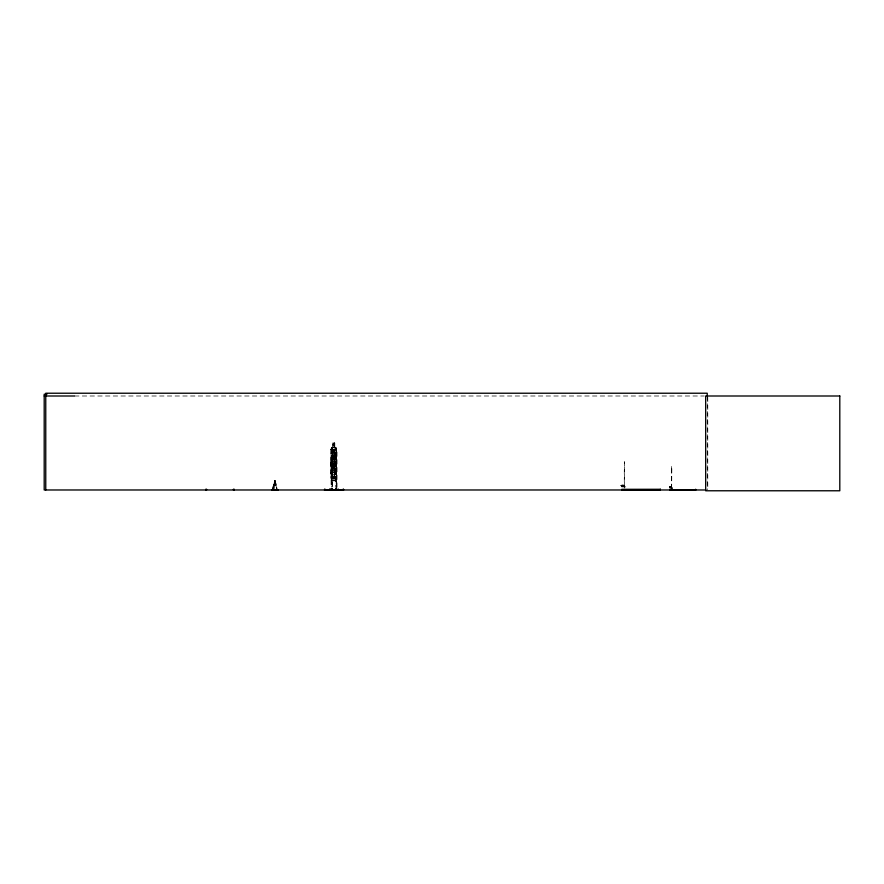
<?xml version="1.0" encoding="UTF-8"?>
<svg xmlns="http://www.w3.org/2000/svg" width="884" height="884" viewBox="0 0 884 884"><rect width="100%" height="100%" fill="white"/><g stroke="black" fill="none" stroke-linecap="round" stroke-linejoin="round"><path stroke-width="0.66" stroke-dasharray="4.42 3.31" d="M621.772 485.559L621.828 485.449M620.789 485.659C625.507 486.421 623.496 484.719 623.651 485.88M624.336 486.852L624.601 461.791M670.271 486.631L669.973 487.283M670.271 487.382L670.857 486.675L671.343 487.382M671.663 488.543L671.851 466.454M671.63 488.543L671.663 471.393M623.706 486.001C624.082 484.012 623.894 486.211 623.894 485.548M621.772 485.935L621.761 485.659M669.298 486.962L671.531 486.863M670.348 487.183L670.879 486.775M671.387 487.161L671.387 487.382M670.525 487.338L671.387 486.62L670.978 487.183M622.579 485.813C622.48 485.504 621.828 484.973 623.065 486.012M333.655 459.945L333.776 458.277M274.46 488.576L274.769 480.885L274.084 488.576M623.773 485.802L623.441 485.172L623.386 486.012M623.331 485.78C623.076 484.863 622.049 486.344 623.706 485.062M671.641 466.454L671.63 471.393M331.191 460.233L331.776 455.569M331.345 460.233L331.809 455.724M335.522 466.387L336.097 461.724L335.666 466.387M335.169 480.664L335.191 462.001M335.202 480.819L335.699 476.178M335.345 480.819L335.843 476.178M335.434 480.664L336.152 449.238L336.207 489.979M335.478 480.819L336.174 476.156L335.776 455.569M335.821 466.233L336.627 461.746L336.008 466.387L331.566 466.387M335.865 466.387L336.572 461.724M330.892 460.233L331.611 455.569M273.41 488.576L274.581 480.885L273.134 488.576M332.119 463.956L333.942 455.625L335.522 460.155L334.307 454.63L335.489 449.448L334.594 447.724L334.428 442.906M331.975 457.989L332.892 461.724L335.147 461.967L333.92 467.349L334.981 472.763L333.566 468.409L332.605 472.642L331.986 472.509L333.169 467.316L331.942 461.791L332.594 461.824L333.445 466.321L335.169 457.989L334.384 443.061M334.041 476.156L334.848 472.421L334.097 457.337M272.747 488.576L274.46 480.885L275.244 480.885L277.035 488.576M622.369 485.548L622.27 485.935M272.648 488.576L274.449 480.885M335.135 472.421L334.229 476.156L332.55 476.156L331.644 472.421L332.649 457.337M331.953 463.956L333.843 455.625L335.224 459.978L334.174 454.597L335.158 449.271L333.865 453.547L332.771 449.171L333.555 454.597L332.483 460.155L334.594 460.233L335.511 463.956M335.268 474.222L335.986 472.73L335.279 474.377M331.345 449.282L331.843 447.569L331.058 449.304M331.489 449.282L331.986 447.569M331.611 462.001L330.947 463.713L331.401 462.001M331.633 462.155L330.682 463.669L330.682 476.178L331.588 480.819M330.738 463.735L331.257 462.001L332.649 462.001M331.423 480.664L330.992 449.238L331.577 447.569L333.003 447.569M335.765 474.377L336.351 472.708M336.484 472.708L335.898 474.377L334.274 474.377M334.274 479.04L334.362 474.222L335.147 472.664L335.135 463.713L334.229 462.155L334.384 449.282M334.804 447.569L334.804 442.906L332.826 442.906L332.892 447.724L332.13 449.282L332.064 489.979M331.644 463.713L332.55 462.155M332.892 447.724L331.975 449.282L331.92 487.272M335.511 472.664L334.594 474.222L334.649 479.04L332.671 479.04L332.704 474.377M623.286 485.913L623.209 485.029M620.789 485.393L624.159 485.526M334.351 461.746C333.688 462.608 335.953 481.084 333.423 468.409L332.273 472.785L333.113 467.349L332.174 461.713L333.533 466.321C335.511 462.973 336.395 439.492 333.909 453.547L332.671 449.171L333.522 454.63L332.34 459.978L332.925 460.21M623.043 485.902L622.679 485.25M74.576 395.999L704.294 395.999M332.892 443.061L334.738 443.061M334.296 443.845L333.18 443.845L333.191 445.392L334.296 445.392M334.428 447.569L335.986 447.569L336.572 449.282M331.611 447.724L335.964 447.724M330.992 449.238L331.555 487.272M332.892 449.282L334.594 449.282L334.594 457.989L332.892 457.989L332.892 449.282L332.914 457.989M331.102 452.067L332.384 452.067L332.384 487.272M331.511 455.724L335.876 455.724M332.483 457.337L334.428 457.337L334.428 462.001M332.55 457.492L334.373 457.492M334.097 462.001L335.6 462.001L336.097 463.647M331.279 462.155L335.577 462.155M335.699 463.669L335.334 462.001M331.611 466.233L335.964 466.233M624.303 461.791L624.645 469.89M334.229 472.421L332.55 472.421L332.55 463.713L334.229 463.713L334.362 472.664M331.787 474.377L330.892 472.664L331.478 474.377L332.859 474.377M331.511 474.222L335.876 474.222M334.285 476.553L333.169 476.553L333.18 478.111L334.285 478.111M332.727 478.885L334.594 478.885M331.279 480.664L335.577 480.664M331.235 480.819L335.622 480.819M621.784 486.885L625.773 486.885M669.298 487.106L671.531 487.007M669.95 487.913L672.602 487.913M331.953 472.664L332.87 474.222L332.119 472.664M335.843 447.569L336.428 449.282M335.456 462.001L336.174 463.713M335.655 447.569L336.097 449.304M335.5 447.569L335.953 449.304M331.345 472.653L331.809 474.222M275.222 480.885L276.935 488.576M331.754 472.421L332.55 476.156M332.13 457.989L332.914 461.724M334.362 460.233L335.147 463.956M276.548 488.576L275.156 480.885L276.471 489.858M336.428 460.233L335.92 455.569L331.467 455.569L330.837 460.199L331.378 480.819M331.754 466.233L331.202 461.724L331.832 466.387M331.058 461.724L331.699 466.387M330.947 476.156L331.445 480.819M331.345 461.724L331.975 466.387M335.445 455.569L335.986 460.199L335.301 455.569M274.979 480.885L275.598 488.576M274.913 480.885L275.222 488.576M621.772 485.239L621.817 485.813M624.27 469.89L624.281 488.156M707.775 397.358L707.775 489.979M707.233 395.999L707.233 489.979M672.547 487.913L672.602 489.559M670.194 486.465L670.205 488.311M669.984 486.465L669.961 488.311M622.181 486.786L622.159 484.708L621.817 486.786M337.025 487.272L337.025 452.067L335.743 452.067L335.743 487.272M336.638 487.272L336.484 449.216L336.517 487.272M334.583 442.906L334.738 447.724M334.45 474.222L334.417 479.04M334.119 443.845L334.119 445.392M334.041 463.713L334.041 472.421M334.108 476.553L334.108 478.111M333.003 442.906L333.058 447.724M332.727 474.222L332.815 479.04M331.29 449.216L331.29 472.708M331.135 449.238L331.102 487.272M333.931 458.277L332.815 458.277L332.815 459.824L333.931 459.824L333.931 458.277M334.594 463.956L332.87 463.956L332.903 472.664L334.594 472.664L334.594 463.956"/><path stroke-width="1.33" d="M660.249 489.349L660.337 489.957L621.75 489.924L621.75 489.349L660.359 489.349L660.26 489.979L660.359 489.349M695.597 489.957L669.917 489.957L695.686 489.935L695.653 489.228M621.75 489.637L660.359 489.603M324.947 489.78L324.737 489.195M324.428 489.979L343.699 489.902M46.962 394.22L44.2 394.22L44.2 489.979L705.852 489.979M44.2 395.999L74.521 395.999M669.928 489.747L695.675 489.747M330.395 489.88L330.362 489.261M330.03 489.979L329.798 489.261M707.233 395.999L707.233 393.225L45.758 393.225L45.758 489.979M343.158 489.195L343.158 489.979M338.362 489.195L338.362 489.979M337.81 489.195L337.81 489.979M336.461 488.996L336.461 489.979M336.163 488.996L336.163 489.979M336.008 488.996L336.008 489.979M335.699 488.996L335.699 489.979M332.439 488.996L332.439 489.979M332.119 488.996L332.119 489.979M331.975 488.996L331.975 489.979M331.666 488.996L331.666 489.979M330.318 489.195L330.318 489.979M329.765 489.195L329.765 489.979M324.981 489.195L324.981 489.979M278.117 489.979L271.565 489.979M234.227 489.195L234.227 489.979M233.431 489.195L233.431 489.979M206.58 489.195L206.58 489.979M205.795 489.195L205.795 489.979M839.8 395.999L705.675 395.999L705.675 490.775L839.8 490.775L839.8 395.999M343.412 489.902L343.39 489.195L343.423 489.946"/></g></svg>
